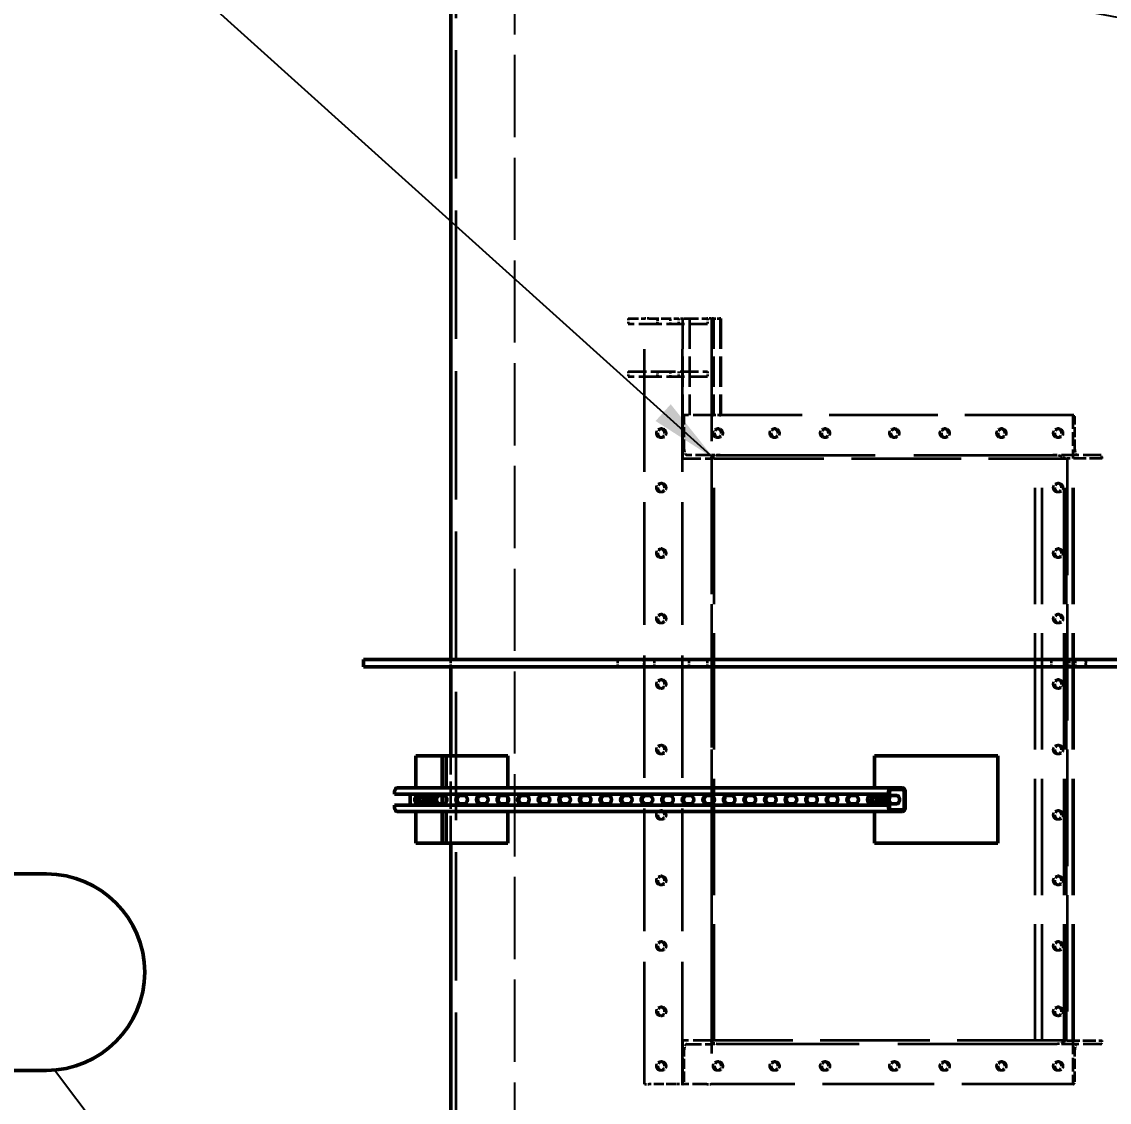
# Model space of a CAD drawing. Header units: inches. Extents: x 11 to 1621, y 11 to 1332.
# Drawn here: x 176.6 to 251.4, y 339.2 to 413.5 of the extents above; entities that cross this region are included whole.
import ezdxf
from ezdxf.enums import TextEntityAlignment as Align

# ---------------------------------------------------------------- set-up
doc = ezdxf.new("R2010")
doc.units = ezdxf.units.IN
doc.header["$LTSCALE"] = 48
doc.header["$MEASUREMENT"] = 0
doc.linetypes.add('DASHED', pattern=[0.2067, 0.1654, -0.0413])
for name, color, linetype, lineweight in [('Dimension (ANSI)', 7, 'Continuous', 25), ('Hidden (ANSI)', 7, 'DASHED', 35), ('Sketch Geometry (ANSI)', 7, 'Continuous', 25), ('Symbol (ANSI)', 7, 'Continuous', 25), ('Title (ANSI)', 7, 'Continuous', 50), ('Visible (ANSI)', 7, 'Continuous', 50)]:
    doc.layers.add(name, color=color, linetype=linetype, lineweight=lineweight)
doc.styles.add('Dimension Text', font='tahoma.ttf')
doc.styles.get("Standard").update_dxf_attribs({"font": 'tahoma.ttf'})
doc.dimstyles.new('ELC angle$7', dxfattribs={"dimscale": 48, "dimtxt": 0.12, "dimasz": 0.098425, "dimexe": 0.125, "dimexo": 0.0625, "dimgap": 0.031496, "dimtad": 0, "dimtih": 1, "dimtoh": 1, "dimzin": 0, "dimdsep": 46, "dimtxsty": 'Dimension Text', "dimcen": 0.09, "dimdle": 0.393701, "dimclrd": 256, "dimclre": 256, "dimclrt": 256, "dimadec": 1, "dimazin": 0, "dimtfac": 1, "dimtofl": 0, "dimtmove": 0, "dimatfit": 3, "dimfxl": 0, "dimtolj": 1, "dimtzin": 0, "dimlwd": -1, "dimlwe": -1, "dimarcsym": 0})
doc.dimstyles.new('ELC FT', dxfattribs={"dimscale": 48, "dimtxt": 0.12, "dimasz": 0.098425, "dimexe": 0.05, "dimexo": 0.1, "dimgap": 0.031496, "dimtad": 1, "dimdec": 5, "dimzin": 3, "dimdsep": 46, "dimlunit": 4, "dimtxsty": 'Dimension Text', "dimcen": 0.09, "dimdle": 0.5, "dimclrd": 5, "dimclre": 5, "dimclrt": 256, "dimadec": 1, "dimazin": 3, "dimtfac": 0.833333, "dimtofl": 0, "dimtmove": 0, "dimatfit": 3, "dimfxl": 0, "dimfrac": 2, "dimtolj": 1, "dimtzin": 0, "dimlwd": 25, "dimlwe": 25, "dimarcsym": 0})

# ---------------------------------------------------------------- blocks, each defined once
blk = doc.blocks.new('*D28')
at = {"layer": 'Defpoints', "color": 0, "linetype": 'Continuous', "transparency": 16777216}
for p in [(86.002, 891.451), (200.002, 891.451), (183.393, 291.451)]:
    blk.add_point(p, dxfattribs=at)
at = {"layer": 'Dimension (ANSI)', "color": 5, "linetype": 'Continuous', "lineweight": 25, "transparency": 16777216}
for p, q in [((195.202, 891.451), (83.602, 891.451)), ((86.002, 886.727), (86.002, 614.438)), ((86.002, 296.176), (86.002, 568.464)), ((178.593, 291.451), (83.602, 291.451))]:
    blk.add_line(p, q, dxfattribs=at)
at = {"layer": 'Dimension (ANSI)', "color": 5, "linetype": 'Continuous', "transparency": 16777216}
for points in [[(85.215, 886.727), (86.79, 886.727), (86.002, 891.451)], [(85.215, 296.176), (86.79, 296.176), (86.002, 291.451)]]:
    blk.add_solid(points, dxfattribs=at)
at = {"layer": 'Dimension (ANSI)', "linetype": 'Continuous', "lineweight": 25, "transparency": 16777216, "insert": (86.002, 591.451), "char_height": 5.76, "attachment_point": 5, "rotation": 90, "style": 'Dimension Text'}
blk.add_mtext('\\A1;\\fTahoma|b0|i0;50\'-0"\\P\\fTahoma|b0|i0;4000 STACK', dxfattribs=at)
blk = doc.blocks.new('*D29')
at = {"layer": 'Defpoints', "color": 0, "linetype": 'Continuous', "transparency": 16777216}
for p in [(131.318, 496.451), (318.502, 496.451), (210.502, 326.451)]:
    blk.add_point(p, dxfattribs=at)
at = {"layer": 'Dimension (ANSI)', "color": 5, "linetype": 'Continuous', "lineweight": 25, "transparency": 16777216}
for p, q in [((313.702, 496.451), (128.918, 496.451)), ((131.318, 491.727), (131.318, 430.554)), ((131.318, 331.176), (131.318, 392.348)), ((205.702, 326.451), (128.918, 326.451))]:
    blk.add_line(p, q, dxfattribs=at)
at = {"layer": 'Dimension (ANSI)', "color": 5, "linetype": 'Continuous', "transparency": 16777216}
for points in [[(130.531, 491.727), (132.105, 491.727), (131.318, 496.451)], [(130.531, 331.176), (132.105, 331.176), (131.318, 326.451)]]:
    blk.add_solid(points, dxfattribs=at)
at = {"layer": 'Dimension (ANSI)', "linetype": 'Continuous', "lineweight": 25, "transparency": 16777216, "insert": (131.318, 411.451), "char_height": 5.76, "attachment_point": 5, "rotation": 90, "style": 'Dimension Text'}
blk.add_mtext('\\A1;\\fTahoma|b0|i0;14\'-2"\\P\\fTahoma|b0|i0;GAS PATH', dxfattribs=at)
blk = doc.blocks.new('CriticalFeature')
at = {"layer": 'Title (ANSI)'}
for p, q in [((0.125, 0.1875), (-0.125, 0.1875)), ((-0.125, -0.1875), (0.125, -0.1875))]:
    blk.add_line(p, q, dxfattribs=at)
for centre, start, end in [((-0.125, 0), 90, 270), ((0.125, 0), 270, 90)]:
    blk.add_arc(centre, 0.1875, start, end, dxfattribs=at)
at = {"layer": 'Symbol (ANSI)', "lineweight": 30, "flags": 63}
blk.add_attdef('Critical_Feature_No.<Enter_Prompt_for_Field>', text='', height=0.18, dxfattribs=at).set_placement((0, 0), align=Align.TOP_CENTER)

msp = doc.modelspace()

# ---------------------------------------------------------------- linework, layer by layer
at = {"layer": 'Hidden (ANSI)', "ltscale": 1.111212}
msp.add_line((206.502429, 292.451101), (206.502429, 512.951101), dxfattribs=at)
at = {"layer": 'Hidden (ANSI)', "ltscale": 0.01478}
for p, q in [((218.314063, 393.076101), (218.314063, 392.701101)), ((220.314063, 393.076101), (220.314063, 392.701101)), ((220.358614, 392.701101), (220.358614, 393.076101)), ((221.233614, 392.701101), (221.233614, 393.076101)), ((221.778165, 393.076101), (221.778165, 392.701101)), ((223.778165, 393.076101), (223.778165, 392.701101)), ((218.314063, 389.451101), (218.314063, 389.076101)), ((220.314063, 389.451101), (220.314063, 389.076101)), ((220.358614, 389.076101), (220.358614, 389.451101)), ((221.233614, 389.076101), (221.233614, 389.451101)), ((221.778165, 389.451101), (221.778165, 389.076101)), ((223.778165, 389.451101), (223.778165, 389.076101))]:
    msp.add_line(p, q, dxfattribs=at)
at = {"layer": 'Hidden (ANSI)', "ltscale": 0.089895}
msp.add_line((218.314063, 393.076101), (219.448038, 393.076101), dxfattribs=at)
at = {"layer": 'Hidden (ANSI)', "ltscale": 0.158625}
for p, q in [((220.314063, 392.701101), (218.314063, 392.701101)), ((223.778165, 392.701101), (220.314063, 392.701101)), ((218.314063, 389.451101), (220.314063, 389.451101)), ((220.314063, 389.451101), (223.778165, 389.451101)), ((220.314063, 389.076101), (218.314063, 389.076101)), ((223.778165, 389.076101), (220.314063, 389.076101)), ((224.046114, 386.451101), (222.046114, 386.451101)), ((222.046114, 383.451101), (224.046114, 383.451101)), ((224.046114, 343.451101), (222.046114, 343.451101))]:
    msp.add_line(p, q, dxfattribs=at)
at = {"layer": 'Hidden (ANSI)', "ltscale": 0.002281}
for p, q in [((219.448038, 393.076101), (219.478038, 393.076101)), ((223.994153, 393.076101), (224.046114, 393.076101)), ((224.046114, 393.076101), (224.098076, 393.076101)), ((222.076114, 386.451101), (222.046114, 386.451101)), ((224.098076, 386.451101), (224.046114, 386.451101)), ((224.046114, 383.451101), (224.046114, 383.511101)), ((248.294825, 383.511101), (248.294825, 383.451101)), ((250.892902, 383.451101), (250.892902, 383.511101)), ((224.046114, 343.391101), (224.046114, 343.451101)), ((248.294825, 343.451101), (248.294825, 343.391101)), ((250.892902, 343.391101), (250.892902, 343.451101)), ((219.478038, 340.451101), (219.448038, 340.451101)), ((224.046114, 340.451101), (223.994153, 340.451101))]:
    msp.add_line(p, q, dxfattribs=at)
at = {"layer": 'Hidden (ANSI)', "ltscale": 1.060817}
for p, q in [((219.448038, 340.451101), (219.448038, 393.076101)), ((222.046114, 340.451101), (222.046114, 393.076101)), ((224.046114, 393.076101), (224.046114, 340.451101))]:
    msp.add_line(p, q, dxfattribs=at)
at = {"layer": 'Hidden (ANSI)', "ltscale": 0.011743}
for p, q in [((219.737583, 393.076101), (219.478038, 393.076101)), ((223.994153, 393.076101), (223.734608, 393.076101)), ((219.478038, 340.451101), (219.737583, 340.451101)), ((223.734608, 340.451101), (223.994153, 340.451101))]:
    msp.add_line(p, q, dxfattribs=at)
at = {"layer": 'Hidden (ANSI)', "ltscale": 0.086405}
for p, q in [((219.737583, 393.076101), (221.625518, 393.076101)), ((222.171114, 384.081101), (222.171114, 386.261101)), ((249.017902, 384.081101), (249.017902, 386.261101)), ((222.171114, 340.641101), (222.171114, 342.821101)), ((249.017902, 340.641101), (249.017902, 342.821101)), ((221.625518, 340.451101), (219.737583, 340.451101))]:
    msp.add_line(p, q, dxfattribs=at)
at = {"layer": 'Hidden (ANSI)', "ltscale": 0.023586}
for p, q in [((221.625518, 393.076101), (222.144608, 393.076101)), ((222.144608, 340.451101), (221.625518, 340.451101))]:
    msp.add_line(p, q, dxfattribs=at)
at = {"layer": 'Hidden (ANSI)', "ltscale": 0.262788}
for p, q in [((222.046114, 393.076101), (222.046114, 386.451101)), ((222.52671, 393.076101), (222.52671, 386.451101)), ((224.046114, 393.076101), (224.046114, 386.451101)), ((224.193076, 393.076101), (224.193076, 386.451101)), ((224.64419, 393.076101), (224.64419, 386.451101)), ((224.699645, 393.076101), (224.699645, 386.451101))]:
    msp.add_line(p, q, dxfattribs=at)
at = {"layer": 'Hidden (ANSI)', "ltscale": 0.126086}
for p, q in [((222.144608, 393.076101), (223.734608, 393.076101)), ((223.951114, 383.701101), (222.361114, 383.701101)), ((222.361114, 343.201101), (223.951114, 343.201101)), ((223.734608, 340.451101), (222.144608, 340.451101))]:
    msp.add_line(p, q, dxfattribs=at)
at = {"layer": 'Hidden (ANSI)', "ltscale": 0.007795}
for p, q in [((224.193076, 393.076101), (224.098076, 393.076101)), ((224.699645, 393.076101), (224.604645, 393.076101)), ((224.098076, 386.451101), (224.193076, 386.451101)), ((224.604645, 386.451101), (224.699645, 386.451101))]:
    msp.add_line(p, q, dxfattribs=at)
at = {"layer": 'Hidden (ANSI)', "ltscale": 0.018758}
for p, q in [((224.193076, 393.076101), (224.604645, 393.076101)), ((224.604645, 386.451101), (224.193076, 386.451101))]:
    msp.add_line(p, q, dxfattribs=at)
at = {"layer": 'Hidden (ANSI)', "ltscale": 0.118944}
for p, q in [((222.046114, 386.451101), (222.046114, 383.451101)), ((248.892902, 386.451101), (248.892902, 383.451101)), ((222.046114, 343.451101), (222.046114, 340.451101)), ((248.892902, 343.451101), (248.892902, 340.451101))]:
    msp.add_line(p, q, dxfattribs=at)
at = {"layer": 'Hidden (ANSI)', "ltscale": 0.939721}
msp.add_line((248.922902, 386.451101), (224.699645, 386.451101), dxfattribs=at)
at = {"layer": 'Hidden (ANSI)', "ltscale": 0.00982}
for p, q in [((220.65557, 385.513601), (220.53057, 385.513601)), ((224.552684, 385.513601), (224.427684, 385.513601)), ((228.449798, 385.513601), (228.324798, 385.513601)), ((231.9139, 385.513601), (231.7889, 385.513601)), ((236.67704, 385.513601), (236.55204, 385.513601)), ((240.141141, 385.513601), (240.016141, 385.513601)), ((244.038255, 385.513601), (243.913255, 385.513601)), ((247.93537, 385.513601), (247.81037, 385.513601)), ((220.65557, 384.888601), (220.53057, 384.888601)), ((224.552684, 384.888601), (224.427684, 384.888601)), ((228.449798, 384.888601), (228.324798, 384.888601)), ((231.9139, 384.888601), (231.7889, 384.888601)), ((236.67704, 384.888601), (236.55204, 384.888601)), ((240.141141, 384.888601), (240.016141, 384.888601)), ((244.038255, 384.888601), (243.913255, 384.888601)), ((247.93537, 384.888601), (247.81037, 384.888601)), ((220.65557, 381.763601), (220.53057, 381.763601)), ((247.93537, 381.763601), (247.81037, 381.763601)), ((220.65557, 381.138601), (220.53057, 381.138601)), ((247.93537, 381.138601), (247.81037, 381.138601)), ((220.65557, 377.263601), (220.53057, 377.263601)), ((247.93537, 377.263601), (247.81037, 377.263601)), ((220.65557, 376.638601), (220.53057, 376.638601)), ((247.93537, 376.638601), (247.81037, 376.638601)), ((220.65557, 372.763601), (220.53057, 372.763601)), ((247.93537, 372.763601), (247.81037, 372.763601)), ((220.65557, 372.138601), (220.53057, 372.138601)), ((247.93537, 372.138601), (247.81037, 372.138601)), ((220.65557, 368.263601), (220.53057, 368.263601)), ((247.93537, 368.263601), (247.81037, 368.263601)), ((220.65557, 367.638601), (220.53057, 367.638601)), ((247.93537, 367.638601), (247.81037, 367.638601)), ((220.65557, 363.763601), (220.53057, 363.763601)), ((247.93537, 363.763601), (247.81037, 363.763601)), ((220.65557, 363.138601), (220.53057, 363.138601)), ((247.93537, 363.138601), (247.81037, 363.138601)), ((220.65557, 359.263601), (220.53057, 359.263601)), ((247.93537, 359.263601), (247.81037, 359.263601)), ((220.65557, 358.638601), (220.53057, 358.638601)), ((247.93537, 358.638601), (247.81037, 358.638601)), ((220.65557, 354.763601), (220.53057, 354.763601)), ((247.93537, 354.763601), (247.81037, 354.763601)), ((220.65557, 354.138601), (220.53057, 354.138601)), ((247.93537, 354.138601), (247.81037, 354.138601)), ((220.65557, 350.263601), (220.53057, 350.263601)), ((247.93537, 350.263601), (247.81037, 350.263601)), ((220.65557, 349.638601), (220.53057, 349.638601)), ((247.93537, 349.638601), (247.81037, 349.638601)), ((220.65557, 345.763601), (220.53057, 345.763601)), ((247.93537, 345.763601), (247.81037, 345.763601)), ((220.65557, 345.138601), (220.53057, 345.138601)), ((247.93537, 345.138601), (247.81037, 345.138601)), ((220.65557, 342.013601), (220.53057, 342.013601)), ((224.552684, 342.013601), (224.427684, 342.013601)), ((228.449798, 342.013601), (228.324798, 342.013601)), ((231.9139, 342.013601), (231.7889, 342.013601)), ((236.67704, 342.013601), (236.55204, 342.013601)), ((240.141141, 342.013601), (240.016141, 342.013601)), ((244.038255, 342.013601), (243.913255, 342.013601)), ((247.93537, 342.013601), (247.81037, 342.013601)), ((220.65557, 341.388601), (220.53057, 341.388601)), ((224.552684, 341.388601), (224.427684, 341.388601)), ((228.449798, 341.388601), (228.324798, 341.388601)), ((231.9139, 341.388601), (231.7889, 341.388601)), ((236.67704, 341.388601), (236.55204, 341.388601)), ((240.141141, 341.388601), (240.016141, 341.388601)), ((244.038255, 341.388601), (243.913255, 341.388601)), ((247.93537, 341.388601), (247.81037, 341.388601))]:
    msp.add_line(p, q, dxfattribs=at)
at = {"layer": 'Hidden (ANSI)', "ltscale": 0.031357}
for p, q in [((224.63765, 383.701101), (223.951114, 383.701101)), ((224.63765, 343.201101), (223.951114, 343.201101))]:
    msp.add_line(p, q, dxfattribs=at)
at = {"layer": 'Hidden (ANSI)', "ltscale": 1.007902}
for p, q in [((224.042404, 383.451101), (224.042404, 343.451101)), ((224.235579, 343.451101), (224.235579, 383.451101)), ((246.294825, 343.451101), (246.294825, 383.451101)), ((246.775421, 343.451101), (246.775421, 383.451101)), ((248.291116, 343.451101), (248.291116, 383.451101)), ((248.294825, 343.451101), (248.294825, 383.451101)), ((248.441787, 343.451101), (248.441787, 383.451101)), ((248.48429, 383.451101), (248.48429, 343.451101)), ((248.892902, 343.451101), (248.892902, 383.451101)), ((248.948357, 343.451101), (248.948357, 383.451101))]:
    msp.add_line(p, q, dxfattribs=at)
at = {"layer": 'Hidden (ANSI)', "ltscale": 0.015231}
for p, q in [((224.235579, 383.451101), (224.042404, 383.451101)), ((224.235579, 343.451101), (224.042404, 343.451101))]:
    msp.add_line(p, q, dxfattribs=at)
at = {"layer": 'Hidden (ANSI)', "ltscale": 0.950092}
for p, q in [((224.235579, 383.451101), (248.48429, 383.451101)), ((248.48429, 343.451101), (224.235579, 343.451101))]:
    msp.add_line(p, q, dxfattribs=at)
at = {"layer": 'Hidden (ANSI)', "ltscale": 1.342791}
for p, q in [((224.63765, 383.701101), (247.513289, 383.701101)), ((247.513289, 343.201101), (224.63765, 343.201101))]:
    msp.add_line(p, q, dxfattribs=at)
at = {"layer": 'Hidden (ANSI)', "ltscale": 0.150401}
for p, q in [((250.797902, 383.701101), (247.513289, 383.701101)), ((250.797902, 343.201101), (247.513289, 343.201101))]:
    msp.add_line(p, q, dxfattribs=at)
at = {"layer": 'Hidden (ANSI)', "ltscale": 0.110262}
for p, q in [((250.892902, 383.451101), (248.48429, 383.451101)), ((248.48429, 343.451101), (250.892902, 343.451101))]:
    msp.add_line(p, q, dxfattribs=at)
at = {"layer": 'Hidden (ANSI)', "ltscale": 0.019741}
for p, q in [((206.127429, 369.138601), (206.127429, 369.638601)), ((206.127429, 369.138601), (206.127429, 369.638601)), ((217.603839, 369.138601), (217.603839, 369.638601)), ((219.394035, 369.638601), (219.394035, 369.138601)), ((220.133054, 369.138601), (220.133054, 369.638601)), ((222.514624, 369.138601), (222.514624, 369.638601)), ((223.764624, 369.138601), (223.764624, 369.638601)), ((247.412854, 369.138601), (247.412854, 369.638601)), ((248.662854, 369.138601), (248.662854, 369.638601)), ((249.055405, 369.138601), (249.055405, 369.638601)), ((249.761449, 369.638601), (249.761449, 369.138601)), ((249.794424, 369.138601), (249.794424, 369.638601))]:
    msp.add_line(p, q, dxfattribs=at)
at = {"layer": 'Hidden (ANSI)', "ltscale": 0.237987}
msp.add_line((206.127429, 357.013601), (206.127429, 363.013601), dxfattribs=at)
at = {"layer": 'Hidden (ANSI)', "ltscale": 0.965074}
msp.add_line((248.922902, 340.451101), (224.046114, 340.451101), dxfattribs=at)
at = {"layer": 'Hidden (ANSI)', "ltscale": 0.011743}
for centre, major_axis, start_param, end_param in [((222.076114, 386.261101), (0, 0.19), 4.71238898, 6.283185307), ((248.922902, 386.261101), (0, 0.19), 4.71238898, 6.283185307), ((223.951114, 383.511101), (0, 0.19), 4.71238898, 6.283185307), ((250.797902, 383.511101), (0, 0.19), 4.71238898, 6.283185307), ((223.951114, 343.391101), (0, -0.19), 0, 1.570796327), ((250.797902, 343.391101), (0, -0.19), 0, 1.570796327), ((222.076114, 340.641101), (0, -0.19), 0, 1.570796327), ((248.922902, 340.641101), (0, -0.19), 0, 1.570796327)]:
    msp.add_ellipse(centre, major_axis=major_axis, ratio=0.5, start_param=start_param, end_param=end_param, dxfattribs=at)
at = {"layer": 'Hidden (ANSI)', "ltscale": 0.077814}
for centre, major_axis in [((220.53057, 385.201101), (0, -0.3125)), ((220.65557, 385.201101), (0, 0.3125)), ((224.427684, 385.201101), (0, -0.3125)), ((224.552684, 385.201101), (0, 0.3125)), ((228.324798, 385.201101), (0, -0.3125)), ((228.449798, 385.201101), (0, 0.3125)), ((231.7889, 385.201101), (0, -0.3125)), ((231.9139, 385.201101), (0, 0.3125)), ((236.55204, 385.201101), (0, -0.3125)), ((236.67704, 385.201101), (0, 0.3125)), ((240.016141, 385.201101), (0, -0.3125)), ((240.141141, 385.201101), (0, 0.3125)), ((243.913255, 385.201101), (0, -0.3125)), ((244.038255, 385.201101), (0, 0.3125)), ((247.81037, 385.201101), (0, -0.3125)), ((247.93537, 385.201101), (0, 0.3125)), ((220.53057, 381.451101), (0, -0.3125)), ((220.65557, 381.451101), (0, 0.3125)), ((247.81037, 381.451101), (0, -0.3125)), ((247.93537, 381.451101), (0, 0.3125)), ((220.53057, 376.951101), (0, -0.3125)), ((220.65557, 376.951101), (0, 0.3125)), ((247.81037, 376.951101), (0, -0.3125)), ((247.93537, 376.951101), (0, 0.3125)), ((220.53057, 372.451101), (0, -0.3125)), ((220.65557, 372.451101), (0, 0.3125)), ((247.81037, 372.451101), (0, -0.3125)), ((247.93537, 372.451101), (0, 0.3125)), ((220.53057, 367.951101), (0, -0.3125)), ((220.65557, 367.951101), (0, 0.3125)), ((247.81037, 367.951101), (0, -0.3125)), ((247.93537, 367.951101), (0, 0.3125)), ((220.53057, 363.451101), (0, -0.3125)), ((220.65557, 363.451101), (0, 0.3125)), ((247.81037, 363.451101), (0, -0.3125)), ((247.93537, 363.451101), (0, 0.3125)), ((220.53057, 358.951101), (0, -0.3125)), ((220.65557, 358.951101), (0, 0.3125)), ((247.81037, 358.951101), (0, -0.3125)), ((247.93537, 358.951101), (0, 0.3125)), ((220.53057, 354.451101), (0, -0.3125)), ((220.65557, 354.451101), (0, 0.3125)), ((247.81037, 354.451101), (0, -0.3125)), ((247.93537, 354.451101), (0, 0.3125)), ((220.53057, 349.951101), (0, -0.3125)), ((220.65557, 349.951101), (0, 0.3125)), ((247.81037, 349.951101), (0, -0.3125)), ((247.93537, 349.951101), (0, 0.3125)), ((220.53057, 345.451101), (0, -0.3125)), ((220.65557, 345.451101), (0, 0.3125)), ((247.81037, 345.451101), (0, -0.3125)), ((247.93537, 345.451101), (0, 0.3125)), ((220.53057, 341.701101), (0, -0.3125)), ((220.65557, 341.701101), (0, 0.3125)), ((224.427684, 341.701101), (0, -0.3125)), ((224.552684, 341.701101), (0, 0.3125)), ((228.324798, 341.701101), (0, -0.3125)), ((228.449798, 341.701101), (0, 0.3125)), ((231.7889, 341.701101), (0, -0.3125)), ((231.9139, 341.701101), (0, 0.3125)), ((236.55204, 341.701101), (0, -0.3125)), ((236.67704, 341.701101), (0, 0.3125)), ((240.016141, 341.701101), (0, -0.3125)), ((240.141141, 341.701101), (0, 0.3125)), ((243.913255, 341.701101), (0, -0.3125)), ((244.038255, 341.701101), (0, 0.3125)), ((247.81037, 341.701101), (0, -0.3125)), ((247.93537, 341.701101), (0, 0.3125))]:
    msp.add_ellipse(centre, major_axis=major_axis, ratio=0.866025404, dxfattribs=at)
at = {"layer": 'Hidden (ANSI)', "ltscale": 0.023586}
for centre, major_axis, start_param, end_param in [((222.361114, 384.081101), (0, -0.38), 4.71238898, 6.283185307), ((249.207902, 384.081101), (0, -0.38), 4.71238898, 6.283185307), ((222.361114, 342.821101), (0, 0.38), 0, 1.570796327), ((249.207902, 342.821101), (0, 0.38), 0, 1.570796327)]:
    msp.add_ellipse(centre, major_axis=major_axis, ratio=0.5, start_param=start_param, end_param=end_param, dxfattribs=at)
at = {"layer": 'Hidden (ANSI)', "ltscale": 0.034367}
for points, knots in [([(224.046114, 383.511101), (224.046114, 383.518453), (224.047497, 383.526092), (224.052428, 383.540149), (224.055927, 383.546601), (224.068134, 383.564994), (224.079428, 383.575807), (224.10347, 383.594594), (224.116254, 383.602481), (224.16574, 383.629612), (224.206357, 383.643816), (224.29051, 383.667189), (224.334106, 383.675942), (224.466171, 383.69605), (224.555765, 383.701101), (224.63765, 383.701101)], [0, 0, 0, 0, 0.056019737, 0.056019737, 0.112039474, 0.112039474, 0.246504342, 0.246504342, 0.380969211, 0.380969211, 0.808096207, 0.808096207, 1.235223203, 1.235223203, 2.089477196, 2.089477196, 2.089477196, 2.089477196]), ([(247.513289, 383.701101), (247.620542, 383.701101), (247.738302, 383.69605), (247.912595, 383.675942), (247.970246, 383.667189), (248.081732, 383.643816), (248.135648, 383.629612), (248.20144, 383.602481), (248.218445, 383.594594), (248.250445, 383.575807), (248.265487, 383.564994), (248.281749, 383.546601), (248.286411, 383.540149), (248.292983, 383.526092), (248.294825, 383.518453), (248.294825, 383.511101)], [-2.089477196, -2.089477196, -2.089477196, -2.089477196, -1.235223203, -1.235223203, -0.808096207, -0.808096207, -0.380969211, -0.380969211, -0.246504342, -0.246504342, -0.112039474, -0.112039474, -0.056019737, -0.056019737, 0, 0, 0, 0]), ([(224.63765, 343.201101), (224.555765, 343.201101), (224.466171, 343.206152), (224.334106, 343.22626), (224.29051, 343.235013), (224.206357, 343.258386), (224.16574, 343.272589), (224.116254, 343.299721), (224.10347, 343.307608), (224.079428, 343.326395), (224.068134, 343.337208), (224.055927, 343.355601), (224.052428, 343.362053), (224.047497, 343.37611), (224.046114, 343.383749), (224.046114, 343.391101)], [-2.089477196, -2.089477196, -2.089477196, -2.089477196, -1.235223203, -1.235223203, -0.808096207, -0.808096207, -0.380969211, -0.380969211, -0.246504342, -0.246504342, -0.112039474, -0.112039474, -0.056019737, -0.056019737, 0, 0, 0, 0]), ([(248.294825, 343.391101), (248.294825, 343.383749), (248.292983, 343.37611), (248.286411, 343.362053), (248.281749, 343.355601), (248.265487, 343.337208), (248.250445, 343.326395), (248.218445, 343.307608), (248.20144, 343.299721), (248.135648, 343.272589), (248.081732, 343.258386), (247.970246, 343.235013), (247.912595, 343.22626), (247.738302, 343.206152), (247.620542, 343.201101), (247.513289, 343.201101)], [0, 0, 0, 0, 0.056019737, 0.056019737, 0.112039474, 0.112039474, 0.246504342, 0.246504342, 0.380969211, 0.380969211, 0.808096207, 0.808096207, 1.235223203, 1.235223203, 2.089477196, 2.089477196, 2.089477196, 2.089477196])]:
    msp.add_open_spline(points, degree=3, knots=knots, dxfattribs=at)
at = {"layer": 'Sketch Geometry (ANSI)', "linetype": 'DASHED', "ltscale": 0.711831}
msp.add_line((210.502429, 891.451101), (210.502429, 326.451101), dxfattribs=at)
at = {"layer": 'Visible (ANSI)'}
for p, q in [((206.127429, 369.638601), (206.127429, 453.201101)), ((252.502429, 369.638601), (200.127429, 369.638601)), ((200.127429, 369.138601), (200.127429, 369.638601)), ((200.127429, 369.138601), (252.502429, 369.138601)), ((206.127429, 363.013601), (206.127429, 369.138601)), ((203.732705, 363.013601), (203.952375, 363.013601)), ((203.732705, 360.826101), (203.732705, 363.013601)), ((205.543365, 363.013601), (203.952375, 363.013601)), ((205.80853, 363.013601), (205.543365, 363.013601)), ((205.543365, 360.826101), (205.543365, 363.013601)), ((205.80853, 360.826101), (205.80853, 363.013601)), ((210.051171, 363.013601), (205.80853, 363.013601)), ((210.051171, 360.826101), (210.051171, 363.013601)), ((235.24185, 363.013601), (235.24185, 360.826101)), ((235.24185, 363.013601), (236.83284, 363.013601)), ((237.8935, 363.013601), (236.83284, 363.013601)), ((237.8935, 363.013601), (243.727131, 363.013601)), ((243.727131, 363.013601), (243.727131, 357.013601)), ((202.272996, 360.388601), (202.272996, 360.576101)), ((202.272996, 360.388601), (236.214122, 360.388601)), ((202.449773, 360.826101), (236.390898, 360.826101)), ((203.344829, 359.638601), (203.344829, 360.388601)), ((203.853062, 360.294851), (204.114562, 360.294851)), ((204.152835, 360.388601), (204.09837, 360.25519)), ((204.305928, 360.263601), (204.143839, 360.263601)), ((204.612114, 360.013601), (204.459021, 360.388601)), ((204.877279, 360.013601), (204.724186, 360.388601)), ((205.267275, 360.294851), (205.665023, 360.294851)), ((205.543365, 359.732351), (205.543365, 360.294851)), ((206.681489, 360.294851), (207.079236, 360.294851)), ((208.095702, 360.294851), (208.49345, 360.294851)), ((209.509916, 360.294851), (209.907663, 360.294851)), ((210.924129, 360.294851), (211.321877, 360.294851)), ((212.338343, 360.294851), (212.736091, 360.294851)), ((213.752557, 360.294851), (214.150304, 360.294851)), ((215.16677, 360.294851), (215.564518, 360.294851)), ((216.580984, 360.294851), (216.978731, 360.294851)), ((217.995197, 360.294851), (218.392945, 360.294851)), ((219.409411, 360.294851), (219.807158, 360.294851)), ((220.823624, 360.294851), (221.221372, 360.294851)), ((222.237838, 360.294851), (222.635586, 360.294851)), ((223.652052, 360.294851), (224.049799, 360.294851)), ((225.066265, 360.294851), (225.464013, 360.294851)), ((226.480479, 360.294851), (226.878226, 360.294851)), ((227.894692, 360.294851), (228.29244, 360.294851)), ((229.308906, 360.294851), (229.706653, 360.294851)), ((230.723119, 360.294851), (231.120867, 360.294851)), ((232.137333, 360.294851), (232.53508, 360.294851)), ((233.551546, 360.294851), (233.949294, 360.294851)), ((234.96576, 360.294851), (235.22726, 360.294851)), ((235.265533, 360.388601), (235.211069, 360.25519)), ((235.418627, 360.263601), (235.256537, 360.263601)), ((235.724813, 360.013601), (235.57172, 360.388601)), ((235.989978, 360.013601), (235.836885, 360.388601)), ((236.214122, 360.388601), (236.214122, 360.576101)), ((236.291338, 360.388601), (236.214122, 360.388601)), ((236.291338, 360.576101), (236.291338, 360.388601)), ((236.379974, 360.294851), (236.777721, 360.294851)), ((236.390898, 360.826101), (237.186394, 360.826101)), ((237.186394, 360.716901), (236.390898, 360.716901)), ((237.285954, 359.451101), (237.285954, 360.576101)), ((237.36317, 360.576101), (237.36317, 359.451101)), ((236.214122, 359.638601), (202.272996, 359.638601)), ((202.272996, 359.451101), (202.272996, 359.638601)), ((203.732705, 359.981484), (203.732705, 360.045718)), ((204.114562, 359.732351), (203.853062, 359.732351)), ((204.09837, 359.772012), (204.152835, 359.638601)), ((204.305928, 359.763601), (204.143839, 359.763601)), ((204.459021, 359.638601), (204.612114, 360.013601)), ((204.877279, 360.013601), (204.612114, 360.013601)), ((204.724186, 359.638601), (204.877279, 360.013601)), ((205.665023, 359.732351), (205.267275, 359.732351)), ((205.80853, 359.818889), (205.80853, 360.208313)), ((207.079236, 359.732351), (206.681489, 359.732351)), ((208.49345, 359.732351), (208.095702, 359.732351)), ((209.907663, 359.732351), (209.509916, 359.732351)), ((210.051171, 359.818889), (210.051171, 360.208313)), ((211.321877, 359.732351), (210.924129, 359.732351)), ((212.736091, 359.732351), (212.338343, 359.732351)), ((214.150304, 359.732351), (213.752557, 359.732351)), ((215.564518, 359.732351), (215.16677, 359.732351)), ((216.978731, 359.732351), (216.580984, 359.732351)), ((218.392945, 359.732351), (217.995197, 359.732351)), ((219.807158, 359.732351), (219.409411, 359.732351)), ((221.221372, 359.732351), (220.823624, 359.732351)), ((222.635586, 359.732351), (222.237838, 359.732351)), ((224.049799, 359.732351), (223.652052, 359.732351)), ((225.464013, 359.732351), (225.066265, 359.732351)), ((226.878226, 359.732351), (226.480479, 359.732351)), ((228.29244, 359.732351), (227.894692, 359.732351)), ((229.706653, 359.732351), (229.308906, 359.732351)), ((231.120867, 359.732351), (230.723119, 359.732351)), ((232.53508, 359.732351), (232.137333, 359.732351)), ((233.949294, 359.732351), (233.551546, 359.732351)), ((235.22726, 359.732351), (234.96576, 359.732351)), ((235.211069, 359.772012), (235.265533, 359.638601)), ((235.418627, 359.763601), (235.256537, 359.763601)), ((235.57172, 359.638601), (235.724813, 360.013601)), ((235.989978, 360.013601), (235.724813, 360.013601)), ((235.836885, 359.638601), (235.989978, 360.013601)), ((236.214122, 359.638601), (236.291338, 359.638601)), ((236.214122, 359.451101), (236.214122, 359.638601)), ((236.291338, 359.638601), (236.291338, 359.451101)), ((236.777721, 359.732351), (236.379974, 359.732351)), ((202.449773, 359.201101), (236.390898, 359.201101)), ((203.732705, 357.013601), (203.732705, 359.201101)), ((205.543365, 357.013601), (205.543365, 359.201101)), ((205.80853, 357.013601), (205.80853, 359.201101)), ((210.051171, 357.013601), (210.051171, 359.201101)), ((235.24185, 359.201101), (235.24185, 357.013601)), ((236.390898, 359.310301), (237.186394, 359.310301)), ((237.186394, 359.201101), (236.390898, 359.201101)), ((203.732705, 357.013601), (203.952375, 357.013601)), ((205.543365, 357.013601), (203.952375, 357.013601)), ((205.80853, 357.013601), (205.543365, 357.013601)), ((210.051171, 357.013601), (205.80853, 357.013601)), ((206.127429, 337.451101), (206.127429, 357.013601)), ((235.24185, 357.013601), (236.83284, 357.013601)), ((237.8935, 357.013601), (236.83284, 357.013601)), ((237.8935, 357.013601), (243.727131, 357.013601))]:
    msp.add_line(p, q, dxfattribs=at)
for centre, major_axis, start_param, end_param in [((202.449773, 360.576101), (0, 0.25), 0, 1.570796327), ((203.853062, 360.013601), (0, -0.28125), 3.141592654, 6.283185307), ((203.930278, 360.013601), (0, 0.28125), 0, 3.141592654), ((204.305928, 360.013601), (0, 0.25), 3.141592654, 6.283185307), ((204.571093, 360.013601), (0, 0.5625), 3.982661324, 5.442116637), ((204.641804, 360.013601), (0, 0.5625), 3.982661324, 5.442116637), ((205.267275, 360.013601), (0, -0.28125), 3.141592654, 6.283185307), ((205.344491, 360.013601), (0, 0.28125), 0, 3.141592654), ((205.665023, 360.013601), (0, 0.28125), 3.141592654, 6.283185307), ((206.681489, 360.013601), (0, -0.28125), 3.141592654, 6.283185307), ((206.758705, 360.013601), (0, 0.28125), 0, 3.141592654), ((207.079236, 360.013601), (0, 0.28125), 3.141592654, 6.283185307), ((208.095702, 360.013601), (0, -0.28125), 3.141592654, 6.283185307), ((208.172918, 360.013601), (0, 0.28125), 0, 3.141592654), ((208.49345, 360.013601), (0, 0.28125), 3.141592654, 6.283185307), ((209.509916, 360.013601), (0, -0.28125), 3.141592654, 6.283185307), ((209.587132, 360.013601), (0, 0.28125), 0, 3.141592654), ((209.907663, 360.013601), (0, 0.28125), 3.141592654, 6.283185307), ((210.924129, 360.013601), (0, -0.28125), 3.141592654, 6.283185307), ((211.001346, 360.013601), (0, 0.28125), 0, 3.141592654), ((211.321877, 360.013601), (0, 0.28125), 3.141592654, 6.283185307), ((212.338343, 360.013601), (0, -0.28125), 3.141592654, 6.283185307), ((212.415559, 360.013601), (0, 0.28125), 0, 3.141592654), ((212.736091, 360.013601), (0, 0.28125), 3.141592654, 6.283185307), ((213.752557, 360.013601), (0, -0.28125), 3.141592654, 6.283185307), ((213.829773, 360.013601), (0, 0.28125), 0, 3.141592654), ((214.150304, 360.013601), (0, 0.28125), 3.141592654, 6.283185307), ((215.16677, 360.013601), (0, -0.28125), 3.141592654, 6.283185307), ((215.243986, 360.013601), (0, 0.28125), 0, 3.141592654), ((215.564518, 360.013601), (0, 0.28125), 3.141592654, 6.283185307), ((216.580984, 360.013601), (0, -0.28125), 3.141592654, 6.283185307), ((216.6582, 360.013601), (0, 0.28125), 0, 3.141592654), ((216.978731, 360.013601), (0, 0.28125), 3.141592654, 6.283185307), ((217.995197, 360.013601), (0, -0.28125), 3.141592654, 6.283185307), ((218.072413, 360.013601), (0, 0.28125), 0, 3.141592654), ((218.392945, 360.013601), (0, 0.28125), 3.141592654, 6.283185307), ((219.409411, 360.013601), (0, -0.28125), 3.141592654, 6.283185307), ((219.486627, 360.013601), (0, 0.28125), 0, 3.141592654), ((219.807158, 360.013601), (0, 0.28125), 3.141592654, 6.283185307), ((220.823624, 360.013601), (0, -0.28125), 3.141592654, 6.283185307), ((220.90084, 360.013601), (0, 0.28125), 0, 3.141592654), ((221.221372, 360.013601), (0, 0.28125), 3.141592654, 6.283185307), ((222.237838, 360.013601), (0, -0.28125), 3.141592654, 6.283185307), ((222.315054, 360.013601), (0, 0.28125), 0, 3.141592654), ((222.635586, 360.013601), (0, 0.28125), 3.141592654, 6.283185307), ((223.652052, 360.013601), (0, -0.28125), 3.141592654, 6.283185307), ((223.729268, 360.013601), (0, 0.28125), 0, 3.141592654), ((224.049799, 360.013601), (0, 0.28125), 3.141592654, 6.283185307), ((225.066265, 360.013601), (0, -0.28125), 3.141592654, 6.283185307), ((225.143481, 360.013601), (0, 0.28125), 0, 3.141592654), ((225.464013, 360.013601), (0, 0.28125), 3.141592654, 6.283185307), ((226.480479, 360.013601), (0, -0.28125), 3.141592654, 6.283185307), ((226.557695, 360.013601), (0, 0.28125), 0, 3.141592654), ((226.878226, 360.013601), (0, 0.28125), 3.141592654, 6.283185307), ((227.894692, 360.013601), (0, -0.28125), 3.141592654, 6.283185307), ((227.971908, 360.013601), (0, 0.28125), 0, 3.141592654), ((228.29244, 360.013601), (0, 0.28125), 3.141592654, 6.283185307), ((229.308906, 360.013601), (0, -0.28125), 3.141592654, 6.283185307), ((229.386122, 360.013601), (0, 0.28125), 0, 3.141592654), ((229.706653, 360.013601), (0, 0.28125), 3.141592654, 6.283185307), ((230.723119, 360.013601), (0, -0.28125), 3.141592654, 6.283185307), ((230.800335, 360.013601), (0, 0.28125), 0, 3.141592654), ((231.120867, 360.013601), (0, 0.28125), 3.141592654, 6.283185307), ((232.137333, 360.013601), (0, -0.28125), 3.141592654, 6.283185307), ((232.214549, 360.013601), (0, 0.28125), 0, 3.141592654), ((232.53508, 360.013601), (0, 0.28125), 3.141592654, 6.283185307), ((233.551546, 360.013601), (0, -0.28125), 3.141592654, 6.283185307), ((233.628763, 360.013601), (0, 0.28125), 0, 3.141592654), ((233.949294, 360.013601), (0, 0.28125), 3.141592654, 6.283185307), ((234.96576, 360.013601), (0, -0.28125), 3.141592654, 6.283185307), ((235.042976, 360.013601), (0, 0.28125), 0, 3.141592654), ((235.418627, 360.013601), (0, 0.25), 3.141592654, 6.283185307), ((235.683792, 360.013601), (0, 0.5625), 3.982661324, 5.442116637), ((235.754502, 360.013601), (0, 0.5625), 3.982661324, 5.442116637), ((236.379974, 360.013601), (0, -0.28125), 3.141592654, 6.283185307), ((236.390898, 360.576101), (0, 0.25), 0, 1.570796327), ((236.45719, 360.013601), (0, 0.28125), 0, 3.141592654), ((236.390898, 360.576101), (0, 0.1408), 0, 1.570796327), ((236.777721, 360.013601), (0, 0.28125), 3.141592654, 6.283185307), ((237.186394, 360.576101), (0, 0.25), 4.71238898, 6.283185307), ((237.186394, 360.576101), (0, 0.1408), 4.71238898, 6.283185307), ((202.449773, 359.451101), (0, -0.25), 4.71238898, 6.283185307), ((236.390898, 359.451101), (0, -0.25), 4.71238898, 6.283185307), ((236.390898, 359.451101), (0, -0.1408), 4.71238898, 6.283185307), ((237.186394, 359.451101), (0, -0.25), 0, 1.570796327), ((237.186394, 359.451101), (0, -0.1408), 0, 1.570796327)]:
    msp.add_ellipse(centre, major_axis=major_axis, ratio=0.707106781, start_param=start_param, end_param=end_param, dxfattribs=at)
for centre, major_axis in [((204.143839, 360.013601), (0, -0.25)), ((235.256537, 360.013601), (0, 0.25)), ((204.111474, 360.013601), (0, 0.202812)), ((235.224172, 360.013601), (0, -0.202812))]:
    msp.add_ellipse(centre, major_axis=major_axis, ratio=0.707106781, dxfattribs=at)

# ---------------------------------------------------------------- block references
at = {"xscale": 36, "yscale": 36, "zscale": 36}
msp.add_blockref('CriticalFeature', (173.843717, 348.152616), dxfattribs=at)

# ---------------------------------------------------------------- dimensions: what is measured, and where the dimension line sits
at = {"layer": 'Dimension (ANSI)', "color": 5, "linetype": 'Continuous', "lineweight": 25, "true_color": 0x0000ff}
for base, p1, p2, text, picture, middle in [((86.002429, 891.451101), (183.392611, 291.451101), (200.002429, 891.451101), '\\fTahoma|b0|i0;<>\\P\\fTahoma|b0|i0;4000 STACK', '*D28', (86.002429, 591.451101)), ((131.318097, 496.451101), (210.502429, 326.451101), (318.502429, 496.451101), '\\fTahoma|b0|i0;<>\\P\\fTahoma|b0|i0;GAS PATH', '*D29', (131.318097, 411.451101))]:
    dim = msp.add_linear_dim(base=base, p1=p1, p2=p2, angle=270, text=text, dimstyle='ELC FT', override={"dimgap": 0.031496, "dimtad": 0, "dimdec": 5, "dimlfac": 1, "dimtol": 0, "dimlim": 0, "dimtp": 0, "dimtm": 0, "dimtdec": 2, "dimatfit": 1, "dimtvp": 0}, dxfattribs=at)
    dim.commit()
    dim.dimension.update_dxf_attribs({"geometry": picture, "text_midpoint": middle, "dimtype": 160})

# ---------------------------------------------------------------- leaders
at = {"layer": 'Symbol (ANSI)'}
for points in [[(565.059706, 373.525229), (185.323221, 426.948659)], [(438.502429, 378.431743), (185.179975, 426.435562)], [(224.235579, 383.451101), (181.22431, 422.223533)], [(197.015331, 317.325263), (178.900138, 341.425589)]]:
    msp.add_leader(points, dimstyle='ELC angle$7', override={"dimtad": 0}, dxfattribs=at)

doc.saveas('drawing.dxf')
